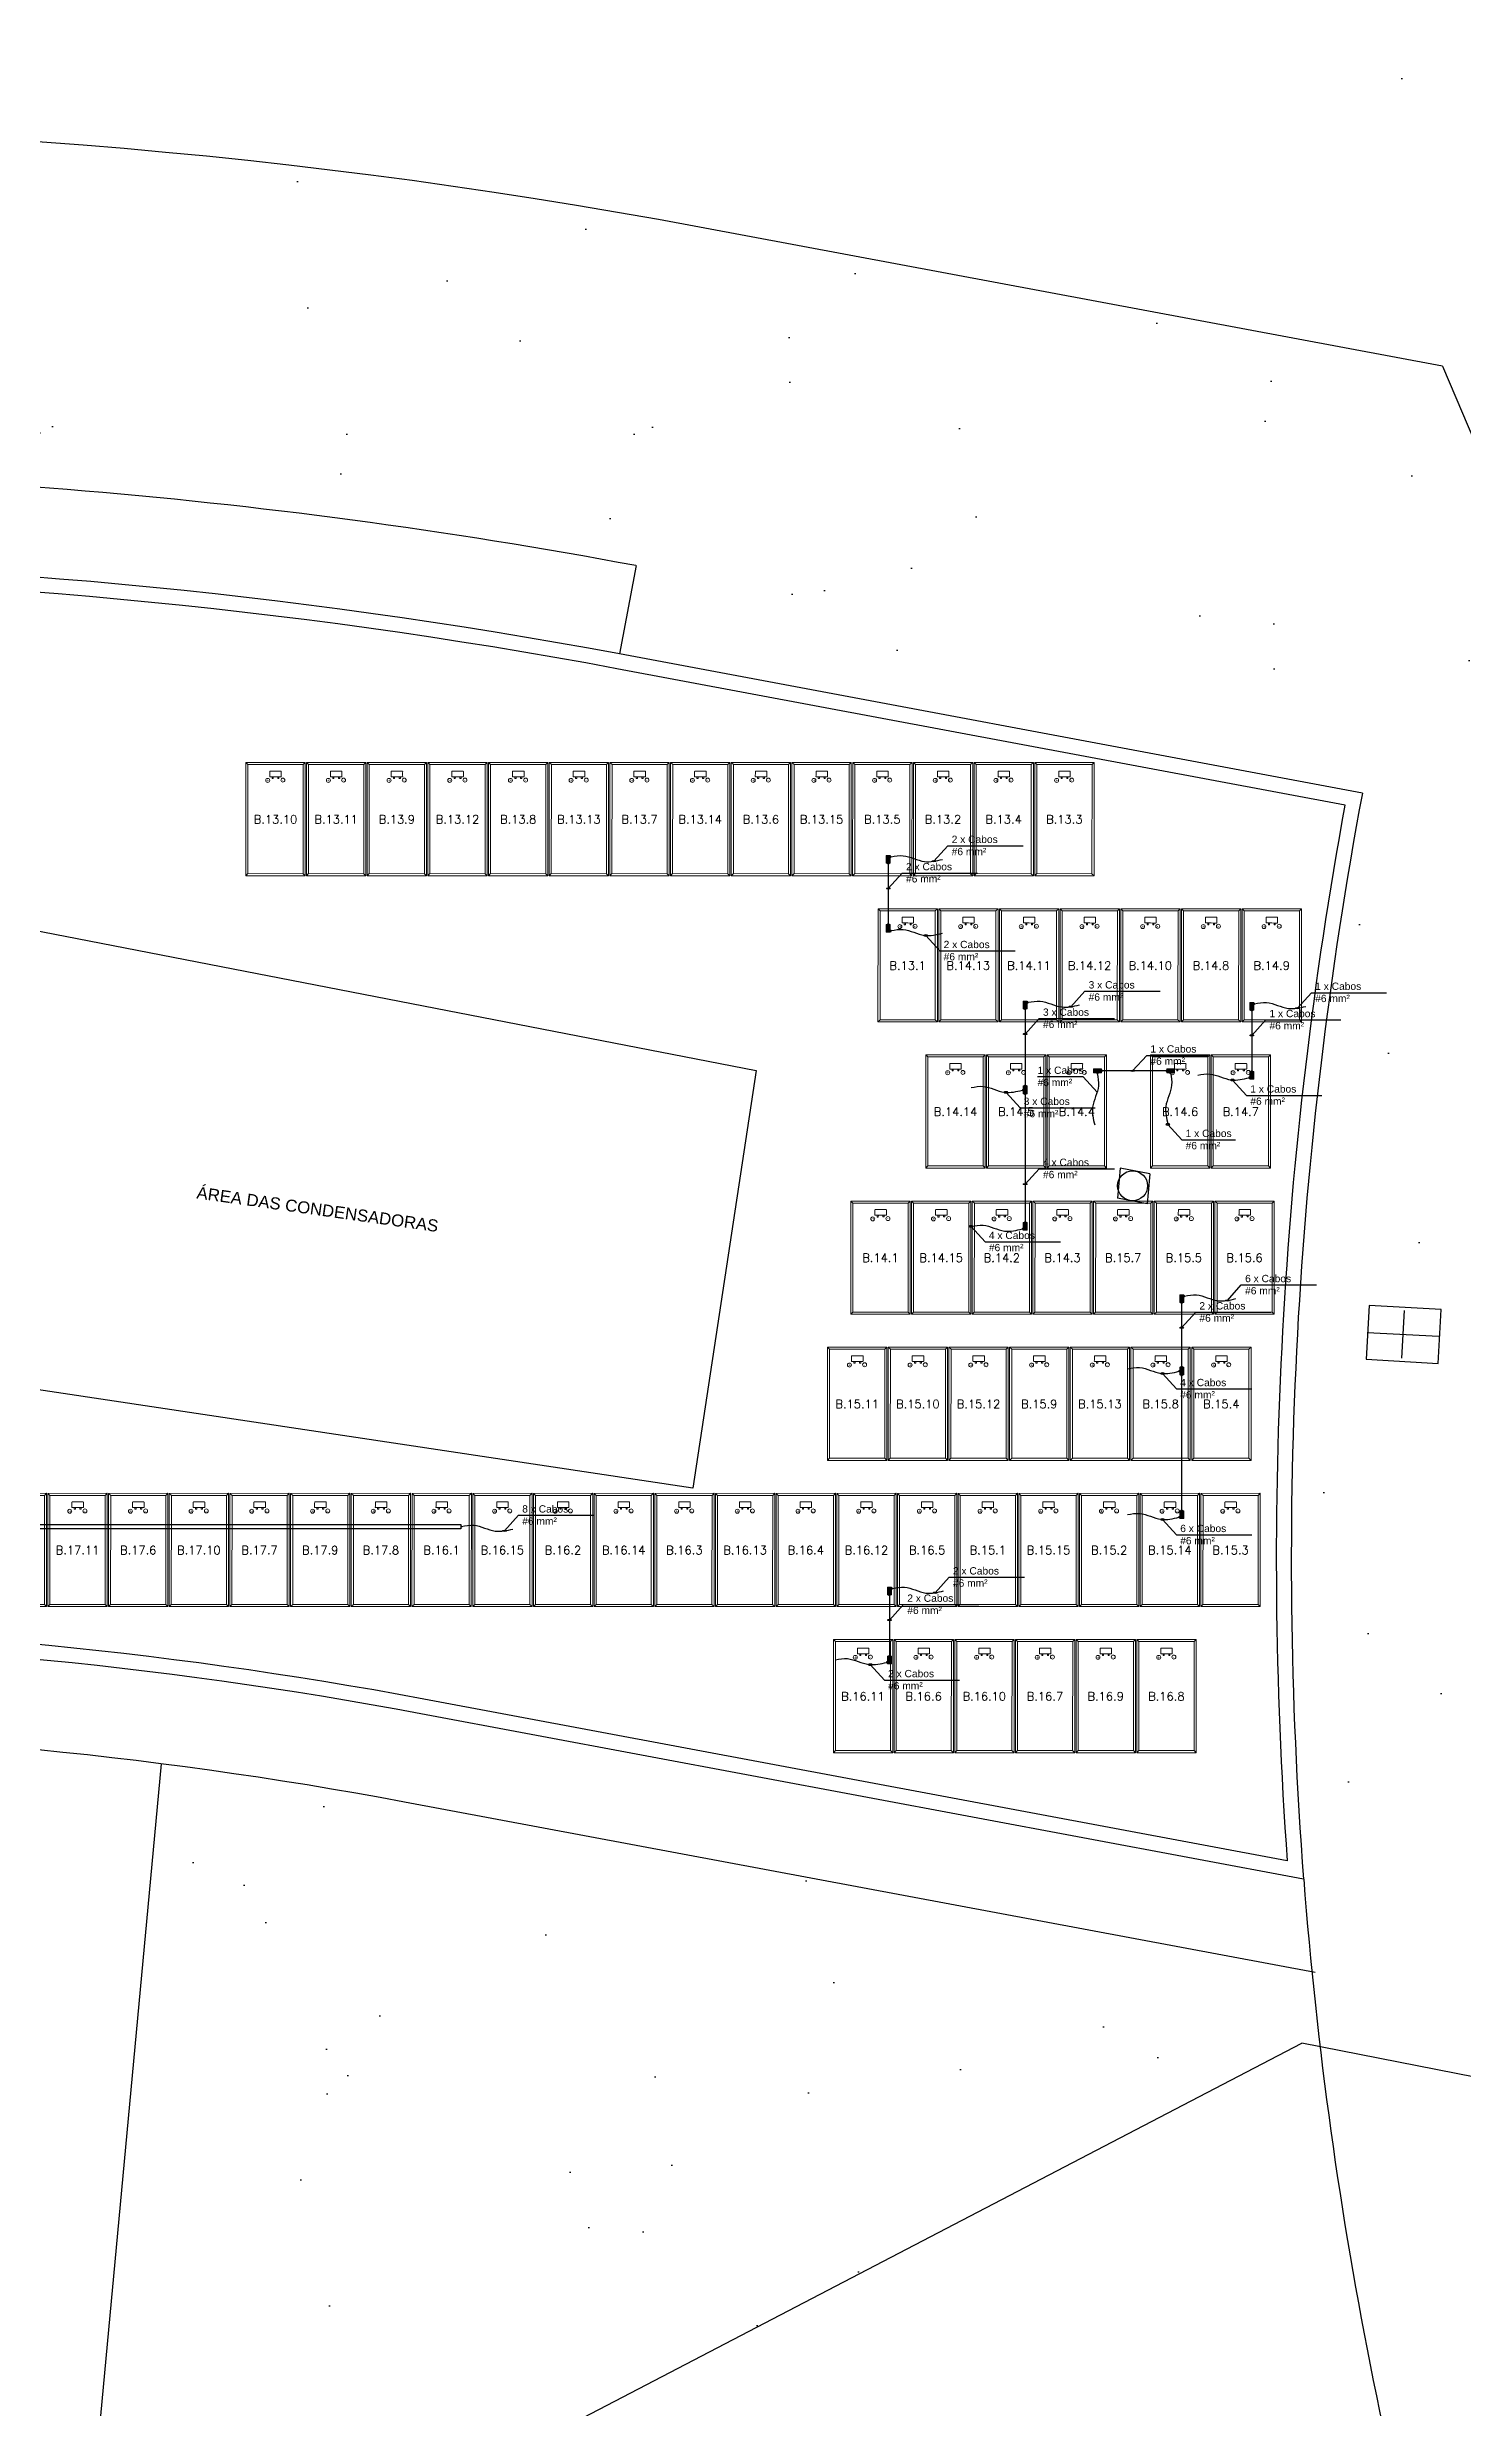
# Model space of a CAD drawing. Header units: metres. Extents: x 1796 to 5645, y -4719 to 2384.
# Drawn here: x 1978.43 to 2002.08, y -1213.39 to -1173.97 of the extents above; entities that cross this region are included whole.
import ezdxf

# ---------------------------------------------------------------- set-up
doc = ezdxf.new("R2010")
doc.units = ezdxf.units.M
doc.header["$MEASUREMENT"] = 0
doc.linetypes.add('BSB2F2-ARQ-PLAN-CORE-13-15P-ZA$1${ Batten }', pattern=[0])
for name, color, linetype in [('ARQUITETURA', 253, 'CONTINUOUS'), ('COPEX', 4, 'BSB2F2-ARQ-PLAN-CORE-13-15P-ZA$1${ Batten }'), ('ELETROCALHA', 2, 'CONTINUOUS'), ('ELETRODUTOS', 30, 'CONTINUOUS'), ('MÓDULOS FV', 7, 'CONTINUOUS')]:
    doc.layers.add(name, color=color, linetype=linetype)
for name, color, linetype, lineweight in [('Condulete', 3, 'CONTINUOUS', 9), ('MOD_ALOCADOS_A', 5, 'CONTINUOUS', 9), ('MODULOS_PV', 2, 'CONTINUOUS', 9)]:
    doc.layers.add(name, color=color, linetype=linetype, lineweight=lineweight)
doc.styles.add('ARIAL', font='arial.ttf')
doc.styles.add('ENGECAD', font='arial.ttf')
doc.styles.add('R120-500', font='romans.shx', dxfattribs={"height": 1.5})
pattern_1 = [(350.62296, (1466.5355, -762.2295), (4.08992, 4.08927), [0, -4.56, 0, -5.1, 0, -4.875]), (320.623, (1466.5355, -762.2295), (9.808834, 1.91215), [0, -2.46, 0, -4.11, 0, -1.575]), (280.623, (1464.013, -759.536), (6.39856, -6.807323), [0, -1.5, 0, -5.4, 0, -7.05]), (270.623, (1464.013, -759.536), (8.08648, -4.78256), [0, -0.75, 0, -3.54, 0, -4.05])]

# ---------------------------------------------------------------- blocks, each defined once
blk = doc.blocks.new('modulo')
at = {"layer": 'MODULOS_PV', "color": 8}
for p, q in [((-0.751, 2.014), (-0.753, 2.063)), ((-1.381, 1.342), (-1.43, 1.34)), ((0.577, 0.769), (0.626, 0.771)), ((-0.053, 0.097), (-0.051, 0.048))]:
    blk.add_line(p, q, dxfattribs=at)
for points in [[(-1.43, 1.34), (-0.753, 2.063), (0.626, 0.771), (-0.051, 0.048)], [(-1.381, 1.342), (-0.751, 2.014), (0.577, 0.769), (-0.053, 0.097)]]:
    blk.add_lwpolyline(points, close=True, dxfattribs=at)
for points in [[(-0.878, 1.581), (-0.857, 1.562), (-0.87, 1.548), (-0.891, 1.567)], [(-0.956, 1.498), (-0.935, 1.478), (-0.922, 1.492), (-0.943, 1.512)]]:
    blk.add_lwpolyline(points, dxfattribs=at)
blk.add_circle((-0.793, 1.591), 0.0332, dxfattribs=at)
at = {"layer": 'MODULOS_PV', "color": 1}
blk.add_circle((-0.963, 1.403), 0.0332, dxfattribs=at)
at = {"layer": 'MODULOS_PV', "color": 8}
blk.add_open_spline([(-0.986, 1.473), (-1.006, 1.493), (-1.027, 1.512), (-1.048, 1.532), (-1.048, 1.532), (-1.049, 1.534), (-1.049, 1.536), (-1.048, 1.538), (-1.048, 1.539), (-1.007, 1.583), (-0.966, 1.627), (-0.925, 1.67), (-0.924, 1.671), (-0.922, 1.672), (-0.919, 1.672), (-0.918, 1.671), (-0.917, 1.671), (-0.897, 1.652), (-0.876, 1.632), (-0.855, 1.613), (-0.855, 1.612), (-0.854, 1.611), (-0.854, 1.608), (-0.855, 1.606), (-0.855, 1.605), (-0.896, 1.561), (-0.937, 1.518), (-0.978, 1.474), (-0.979, 1.473), (-0.981, 1.472), (-0.984, 1.472), (-0.985, 1.473), (-0.986, 1.473)], degree=3, knots=[0, 0, 0, 0, 1, 1, 1, 1.002534, 1.003925, 1.008052, 1.008052, 1.008052, 2.008052, 2.008052, 2.008052, 2.012179, 2.01357, 2.016104, 2.016104, 2.016104, 3.016104, 3.016104, 3.016104, 3.018638, 3.02003, 3.024156, 3.024156, 3.024156, 4.024156, 4.024156, 4.024156, 4.028283, 4.029675, 4.032208, 4.032208, 4.032208, 4.032208], dxfattribs=at)
at = {"layer": 'MODULOS_PV', "color": 8, "insert": (-0.827, 1.597), "char_height": 0.0572, "width": 0.10748, "attachment_point": 1, "rotation": 46.8722}
blk.add_mtext('-', dxfattribs=at)
at = {"layer": 'MODULOS_PV', "color": 1, "insert": (-0.997, 1.409), "char_height": 0.0572, "width": 0.10748, "attachment_point": 1, "rotation": 46.8722}
blk.add_mtext('+', dxfattribs=at)
blk = doc.blocks.new('PETROLETE TIPO  X')
at = {"layer": 'ELETRODUTOS'}
h = blk.add_hatch(color=3, dxfattribs=at)
h.dxf.hatch_style = 1
h.paths.add_polyline_path([(1995.913, -1126.122), (1995.98, -1126.122), (1995.98, -1125.993), (1995.913, -1125.993)])
at = {"layer": 'Condulete'}
blk.add_lwpolyline([(1995.98, -1125.993), (1995.98, -1126.122), (1995.913, -1126.122), (1995.913, -1125.993)], close=True, dxfattribs=at)
blk = doc.blocks.new('BOX')
at = {"layer": 'Condulete'}
blk.add_lwpolyline([(1995.83, -1126.029), (1995.818, -1126.029), (1995.818, -1126.005), (1995.83, -1126.005)], close=True, dxfattribs=at)
at = {"layer": 'ELETRODUTOS', "color": 3, "linetype": 'Continuous'}
for p, q in [((1995.818, -1126.005), (1995.83, -1126.017)), ((1995.818, -1126.007), (1995.83, -1126.019)), ((1995.818, -1126.009), (1995.83, -1126.021)), ((1995.818, -1126.01), (1995.83, -1126.023)), ((1995.818, -1126.012), (1995.83, -1126.024)), ((1995.818, -1126.014), (1995.83, -1126.026)), ((1995.818, -1126.016), (1995.83, -1126.028)), ((1995.818, -1126.018), (1995.83, -1126.029)), ((1995.818, -1126.019), (1995.828, -1126.029)), ((1995.818, -1126.021), (1995.826, -1126.029)), ((1995.818, -1126.023), (1995.824, -1126.029)), ((1995.818, -1126.025), (1995.823, -1126.029)), ((1995.818, -1126.026), (1995.821, -1126.029)), ((1995.818, -1126.028), (1995.819, -1126.029)), ((1995.819, -1126.005), (1995.83, -1126.016)), ((1995.821, -1126.005), (1995.83, -1126.014)), ((1995.823, -1126.005), (1995.83, -1126.012)), ((1995.825, -1126.005), (1995.83, -1126.01)), ((1995.826, -1126.005), (1995.83, -1126.008)), ((1995.828, -1126.005), (1995.83, -1126.007))]:
    blk.add_line(p, q, dxfattribs=at)

msp = doc.modelspace()

# ---------------------------------------------------------------- hatches: boundary and pattern name
at = {"layer": 'ARQUITETURA'}
h = msp.add_hatch(dxfattribs=at)
h.set_pattern_fill('AR-SAND', color=116, scale=3, angle=-46.877, style=0)
h.set_pattern_definition(pattern_1)
h.paths.add_polyline_path([(1984.128, -1141.17), (1983.915, -1144.159), (1982.84, -1144.083), (1980.118, -1171.816), (1989.506, -1172.832), (2002.464, -1175.362), (2004.71, -1163.269), (2008.192, -1163.921), (2011.436, -1147.411), (2007.825, -1146.633), (2008.106, -1145.134)])
h = msp.add_hatch(dxfattribs=at)
h.set_pattern_fill('AR-SAND', color=116, scale=3, angle=-46.877, style=0)
h.set_pattern_definition(pattern_1)
h.paths.add_polyline_path([(2008.001, -1145.115), (2011.522, -1146.142), (2011.588, -1145.787)])
h.paths.add_polyline_path([(2011.51, -1146.205), (2005.926, -1176.011), (2009.518, -1156.844), (2009.518, -1156.844), (2011.289, -1147.384)])
edge = h.paths.add_edge_path()
edge.add_line((1981.157, -1171.776), (1975.185, -1171.196))
edge.add_line((1975.185, -1171.196), (1977.014, -1152.352))
edge.add_line((1977.014, -1152.352), (1946.456, -1159.903))
edge.add_line((1946.456, -1159.903), (1949.839, -1173.594))
edge.add_arc((1971.325, -1273.05), 101.75, 84.4554, 102.19064, ccw=False)
h = msp.add_hatch(dxfattribs=at)
h.set_pattern_fill('AR-SAND', color=116, scale=3, angle=-46.877, style=0)
h.set_pattern_definition(pattern_1)
h.paths.add_polyline_path([(2005.926, -1176.011), (2011.481, -1177.051), (2011.762, -1182.232), (2013.85, -1188.788), (2015.045, -1193.275), (2016.47, -1200.453), (2020.438, -1211.407), (2019.663, -1211.256), (2004.648, -1175.957), (2004.347, -1174.315), (2005.515, -1174.1)])
edge = h.paths.add_edge_path()
edge.add_line((2001.722, -1179.297), (1999.392, -1178.857))
edge.add_line((1999.392, -1178.857), (2000.761, -1183.752))
edge.add_line((2000.761, -1183.752), (2002.49, -1184.228))
edge.add_line((2002.49, -1184.228), (2004.036, -1186.015))
edge.add_line((2004.036, -1186.015), (2004.69, -1192.706))
edge.add_line((2004.69, -1192.706), (2007.184, -1195.369))
edge.add_line((2007.184, -1195.369), (2009.963, -1201.075))
edge.add_line((2009.963, -1201.075), (2013.609, -1210.073))
edge.add_line((2013.609, -1210.073), (2014.922, -1210.329))
edge.add_line((2014.922, -1210.329), (2001.72, -1179.293))
h = msp.add_hatch(dxfattribs=at)
h.set_pattern_fill('AR-SAND', color=116, scale=3, angle=-46.877, style=0)
h.set_pattern_definition(pattern_1)
h.paths.add_polyline_path([(1968.94, -1175.477), (1969.026, -1177.396), (1972.992, -1177.314), (1980.864, -1177.776), (1990.307, -1179.19), (2001.352, -1181.259), (2001.722, -1179.297), (1989.318, -1176.97), (1984.284, -1176.065), (1972.707, -1175.345)])
h.paths.add_polyline_path([(1965.029, -1177.542), (1964.942, -1175.617), (1962.446, -1175.704), (1953.488, -1176.941), (1938.948, -1180.818), (1927.111, -1185.959), (1914.809, -1193.363), (1907.472, -1199.042), (1908.838, -1200.501), (1915.412, -1195.321), (1922.392, -1190.748), (1929.652, -1186.844), (1937.161, -1183.602), (1948.061, -1180.169), (1955.436, -1178.628)])
h = msp.add_hatch(dxfattribs=at)
h.set_pattern_fill('AR-SAND', color=116, scale=3, angle=-46.877, style=0)
h.set_pattern_definition(pattern_1)
edge = h.paths.add_edge_path()
edge.add_arc((1971.325, -1273.05), 92, 93.82041, 111.90763)
edge.add_line((1936.999, -1187.694), (1937.559, -1189.085))
edge.add_arc((1971.325, -1273.05), 90.5, 111.90763, 114.20354)
edge.add_line((1934.222, -1190.505), (1933.608, -1189.137))
edge.add_arc((1971.325, -1273.05), 92, 114.20328, 121.57407)
edge.add_line((1923.154, -1194.669), (1910.162, -1202.654))
edge.add_line((1910.162, -1202.654), (1908.838, -1200.501))
edge.add_arc((1971.325, -1273.05), 95.75, 93.77161, 130.73854, ccw=False)
edge.add_line((1965.027, -1177.507), (1965.195, -1181.254))
edge = h.paths.add_edge_path()
edge.add_arc((1971.325, -1273.05), 92, 79.39324, 91.32909)
edge.add_line((1969.191, -1181.075), (1969.023, -1177.328))
edge.add_arc((1971.325, -1273.05), 95.75, 79.39324, 91.37788, ccw=False)
edge.add_line((1988.95, -1178.936), (2001.352, -1181.259))
edge.add_line((2001.352, -1181.259), (2013.609, -1210.073))
edge.add_line((2013.609, -1210.073), (1999.373, -1207.291))
edge.add_line((1999.373, -1207.291), (1985.934, -1214.289))
edge.add_line((1985.934, -1214.289), (1979.219, -1214.591))
edge.add_line((1979.219, -1214.591), (1980.336, -1202.624))
edge.add_arc((1971.325, -1273.05), 71, 79.39324, 82.70853, ccw=False)
edge.add_line((1984.394, -1203.263), (1999.541, -1206.1))
edge.add_arc((2068.683, -1199.209), 69.485, 169.39324, 185.69147, ccw=False)
edge.add_line((2000.386, -1186.419), (1987.983, -1184.096))
edge.add_line((1987.983, -1184.096), (1988.26, -1182.622))

# ---------------------------------------------------------------- linework, layer by layer
for p, q in [((2001.72, -1179.293), (1989.318, -1176.97)), ((2001.72, -1179.293), (2014.922, -1210.329)), ((1988.26, -1182.622), (1987.983, -1184.096)), ((2000.386, -1186.419), (1987.983, -1184.096)), ((2000.095, -1186.619), (1987.937, -1184.342)), ((2000.499, -1194.973), (2000.45, -1195.872)), ((2001.698, -1195.04), (2000.499, -1194.973)), ((2001.083, -1195.055), (2001.039, -1195.854)), ((2001.648, -1195.939), (2001.698, -1195.04)), ((2000.463, -1195.422), (2001.66, -1195.488)), ((2000.45, -1195.872), (2001.648, -1195.939)), ((1999.131, -1204.242), (1984.716, -1201.543)), ((1999.404, -1204.548), (1984.67, -1201.789)), ((1980.336, -1202.624), (1979.219, -1214.591)), ((1999.595, -1206.11), (1984.394, -1203.263)), ((1985.934, -1214.289), (1999.373, -1207.291)), ((2013.609, -1210.073), (1999.373, -1207.291))]:
    msp.add_line(p, q, dxfattribs=at)
at = {"layer": 'ARQUITETURA', "color": 6}
for p, q in [((1996.836, -1192.774), (1996.342, -1192.682)), ((1996.793, -1193.275), (1996.299, -1193.182))]:
    msp.add_line(p, q, dxfattribs=at)
at = {"layer": 'ARQUITETURA'}
msp.add_lwpolyline([(1976.138, -1196.058), (1977.153, -1188.502), (1990.266, -1191.05), (1989.209, -1198.021)], close=True, dxfattribs=at)
at = {"layer": 'ARQUITETURA', "color": 6}
msp.add_circle((1996.549, -1192.975), 0.25, dxfattribs=at)
at = {"layer": 'ARQUITETURA'}
for centre, radius, start, end in [((1971.325, -1273.05), 97.75, 79.39324, 130.73854), ((1971.325, -1273.05), 92, 79.39324, 91.32909), ((1971.325, -1273.05), 90.5, 79.39324, 121.57407), ((1971.325, -1273.05), 90.25, 79.39324, 121.57407), ((2068.683, -1199.209), 69.735, 169.59864, 184.13932), ((2068.683, -1199.209), 69.485, 169.39324, 184.40691), ((1971.325, -1273.05), 72.75, 79.39324, 121.57407), ((1971.325, -1273.05), 72.5, 79.39324, 121.57407), ((1971.325, -1273.05), 71, 79.39324, 121.57408), ((2068.683, -1199.209), 69.483, 184.40839, 198.34882)]:
    msp.add_arc(centre, radius, start, end, dxfattribs=at)
at = {"layer": 'ARQUITETURA', "color": 6}
for radius, start, end in [(72.635, 174.84432, 175.24065), (72.135, 174.88222, 175.28133)]:
    msp.add_arc((2068.683, -1199.209), radius, start, end, dxfattribs=at)
at = {"layer": 'COPEX'}
for points in [[(1993.233, -1187.556), (1993.467, -1187.298), (1994.722, -1187.298)], [(1993.099, -1188.796), (1993.333, -1189.054), (1994.588, -1189.054)], [(1995.519, -1189.985), (1995.753, -1189.728), (1997.008, -1189.728)], [(1999.301, -1190.009), (1999.535, -1189.751), (2000.79, -1189.751)], [(1995.958, -1191.412), (1995.724, -1191.154), (1994.963, -1191.154)], [(1998.218, -1191.209), (1998.452, -1191.466), (1999.707, -1191.466)], [(1994.436, -1191.415), (1994.67, -1191.673), (1995.925, -1191.673)], [(1997.138, -1191.95), (1997.372, -1192.208), (1998.269, -1192.208)], [(1993.854, -1193.652), (1994.088, -1193.91), (1995.343, -1193.91)], [(1998.131, -1194.889), (1998.364, -1194.631), (1999.62, -1194.631)], [(1997.048, -1196.109), (1997.281, -1196.367), (1998.537, -1196.367)], [(1986.064, -1198.734), (1986.298, -1198.476), (1987.553, -1198.476)], [(1997.048, -1198.545), (1997.281, -1198.803), (1998.537, -1198.803)], [(1993.254, -1199.769), (1993.488, -1199.511), (1994.743, -1199.511)], [(1992.171, -1200.969), (1992.405, -1201.226), (1993.66, -1201.226)]]:
    msp.add_lwpolyline(points, dxfattribs=at)
for centre in [(1993.233, -1187.556), (1995.519, -1189.985), (1999.301, -1190.009), (1998.131, -1194.889), (1986.064, -1198.734), (1993.254, -1199.769)]:
    msp.add_ellipse(centre, major_axis=(-0.0324, 0), ratio=0.310221, dxfattribs=at)
at = {"layer": 'COPEX', "extrusion": (0, 0, -1)}
for centre in [(1993.099, -1188.796), (1994.436, -1191.415), (1998.218, -1191.209), (1997.138, -1191.95), (1993.854, -1193.652), (1997.048, -1196.109), (1997.048, -1198.545), (1992.171, -1200.969)]:
    msp.add_ellipse(centre, major_axis=(-0.0324, 0), ratio=0.310221, dxfattribs=at)
at = {"layer": 'COPEX'}
for points in [[(1992.517, -1187.483), (1992.718, -1187.464), (1993.076, -1187.561), (1993.374, -1187.526)], [(1992.517, -1188.715), (1992.718, -1188.696), (1993.076, -1188.794), (1993.374, -1188.759)], [(1994.803, -1189.912), (1995.004, -1189.893), (1995.362, -1189.99), (1995.66, -1189.956)], [(1998.585, -1189.936), (1998.786, -1189.916), (1999.144, -1190.014), (1999.442, -1189.979)], [(1993.854, -1191.335), (1994.056, -1191.315), (1994.413, -1191.413), (1994.711, -1191.378)], [(1995.96, -1191.102), (1995.979, -1191.304), (1995.882, -1191.661), (1995.916, -1191.959)], [(1997.181, -1191.093), (1997.201, -1191.295), (1997.103, -1191.652), (1997.138, -1191.95)], [(1997.636, -1191.128), (1997.837, -1191.109), (1998.195, -1191.206), (1998.493, -1191.171)], [(1993.854, -1193.652), (1994.056, -1193.633), (1994.413, -1193.73), (1994.711, -1193.695)], [(1997.414, -1194.816), (1997.616, -1194.796), (1997.973, -1194.894), (1998.271, -1194.859)], [(1996.465, -1196.029), (1996.667, -1196.01), (1997.024, -1196.107), (1997.323, -1196.072)], [(1996.465, -1198.464), (1996.667, -1198.445), (1997.024, -1198.543), (1997.323, -1198.508)], [(1985.348, -1198.661), (1985.55, -1198.642), (1985.907, -1198.739), (1986.205, -1198.705)], [(1992.538, -1199.696), (1992.739, -1199.676), (1993.097, -1199.774), (1993.395, -1199.739)], [(1991.589, -1200.888), (1991.791, -1200.869), (1992.148, -1200.966), (1992.446, -1200.931)]]:
    msp.add_spline(points, degree=3, dxfattribs=at)
at = {"layer": 'ELETROCALHA'}
msp.add_lwpolyline([(1972.933, -1197.176), (1972.933, -1198.628), (1985.336, -1198.628), (1985.336, -1198.703), (1972.858, -1198.703), (1972.858, -1198.628), (1972.858, -1197.176)], dxfattribs=at)
at = {"layer": 'ELETRODUTOS'}
for p, q in [((1992.471, -1187.601), (1992.471, -1188.601)), ((1994.757, -1190.03), (1994.757, -1193.577)), ((1998.539, -1190.053), (1998.539, -1191.053)), ((1997.109, -1191.056), (1996.037, -1191.056)), ((1997.368, -1194.933), (1997.368, -1198.389)), ((1992.492, -1199.813), (1992.492, -1200.813))]:
    msp.add_line(p, q, dxfattribs=at)
for points in [[(1992.471, -1188.012), (1992.704, -1187.754), (1993.96, -1187.754)], [(1994.757, -1190.441), (1994.99, -1190.184), (1996.246, -1190.184)], [(1998.539, -1190.464), (1998.772, -1190.207), (2000.027, -1190.207)], [(1996.55, -1191.056), (1996.784, -1190.798), (1997.803, -1190.798)], [(1994.757, -1192.949), (1994.99, -1192.691), (1996.246, -1192.691)], [(1997.368, -1195.344), (1997.602, -1195.087), (1998.857, -1195.087)], [(1992.492, -1200.224), (1992.725, -1199.967), (1993.981, -1199.967)]]:
    msp.add_lwpolyline(points, dxfattribs=at)
for centre in [(1992.471, -1188.012), (1994.757, -1190.441), (1998.539, -1190.464), (1996.55, -1191.056), (1994.757, -1192.949), (1997.368, -1195.344), (1992.492, -1200.224)]:
    msp.add_ellipse(centre, major_axis=(-0.0324, 0), ratio=0.310221, dxfattribs=at)

# ---------------------------------------------------------------- block references
at = {"layer": 'COPEX', "xscale": -1}
for name, p in [('PETROLETE TIPO  X', (3988.417, -61.467)), ('BOX', (3988.334, -61.467)), ('PETROLETE TIPO  X', (3990.703, -63.897)), ('BOX', (3990.621, -63.897)), ('PETROLETE TIPO  X', (3994.485, -63.92)), ('BOX', (3994.402, -63.92)), ('PETROLETE TIPO  X', (3993.315, -68.8)), ('BOX', (3993.232, -68.8)), ('BOX', (3981.166, -72.645)), ('PETROLETE TIPO  X', (3988.438, -73.68)), ('BOX', (3988.356, -73.68))]:
    msp.add_blockref(name, p, dxfattribs=at)
for name, p, rotation in [('BOX', (3118.488, -3183.419), 270), ('PETROLETE TIPO  X', (-3.476, -2314.734), 180), ('BOX', (866.453, 807.217), 90), ('BOX', (-3.313, -2314.734), 180), ('BOX', (3120.774, -3185.848), 270), ('BOX', (3124.556, -3185.871), 270), ('BOX', (-1.107, -2317.394), 180), ('PETROLETE TIPO  X', (-1.19, -2317.43), 180), ('BOX', (868.74, 804.521), 90), ('PETROLETE TIPO  X', (3122.021, -3187.003), 270), ('PETROLETE TIPO  X', (3123.242, -3187.003), 270), ('BOX', (2.675, -2317.187), 180), ('PETROLETE TIPO  X', (2.592, -2317.187), 180), ('BOX', (872.521, 804.764), 90), ('BOX', (868.74, 804.381), 90), ('BOX', (-1.107, -2319.711), 180), ('PETROLETE TIPO  X', (-1.19, -2319.711), 180), ('BOX', (868.74, 802.241), 90), ('BOX', (3123.385, -3190.751), 270), ('BOX', (1.504, -2322.088), 180), ('PETROLETE TIPO  X', (1.422, -2322.124), 180), ('BOX', (871.351, 799.827), 90), ('BOX', (871.351, 799.687), 90), ('BOX', (1.504, -2324.523), 180), ('PETROLETE TIPO  X', (1.422, -2324.523), 180), ('BOX', (871.351, 797.428), 90), ('BOX', (3118.509, -3195.631), 270), ('PETROLETE TIPO  X', (-3.455, -2326.947), 180), ('BOX', (866.475, 795.004), 90), ('BOX', (-3.372, -2326.947), 180)]:
    msp.add_blockref(name, p, dxfattribs=dict(at, rotation=rotation))
at = {"layer": 'COPEX'}
for p, rotation in [((3121.981, 804.728), 270), ((3991.857, -2317.073), 180), ((3992.938, -2317.074), 180), ((3123.2, 804.728), 270)]:
    msp.add_blockref('BOX', p, dxfattribs=dict(at, rotation=rotation))
at = {"layer": 'MÓDULOS FV', "rotation": 313.12783086684}
for p in [(1981.746, -1187.869), (1982.759, -1187.869), (1983.772, -1187.869), (1984.785, -1187.869), (1985.798, -1187.869), (1986.811, -1187.869), (1987.824, -1187.869), (1988.837, -1187.869), (1989.85, -1187.869), (1990.863, -1187.869), (1991.876, -1187.869), (1992.889, -1187.869), (1993.902, -1187.869), (1994.915, -1187.869), (1992.299, -1190.309), (1993.312, -1190.309), (1994.325, -1190.309), (1995.338, -1190.309), (1996.351, -1190.309), (1997.364, -1190.309), (1998.377, -1190.309), (1993.097, -1192.749), (1994.11, -1192.749), (1995.123, -1192.749), (1996.848, -1192.749), (1997.861, -1192.749), (1991.846, -1195.189), (1992.859, -1195.189), (1993.872, -1195.189), (1994.885, -1195.189), (1995.898, -1195.189), (1996.911, -1195.189), (1997.924, -1195.189), (1991.457, -1197.629), (1992.47, -1197.629), (1993.483, -1197.629), (1994.496, -1197.629), (1995.509, -1197.629), (1996.522, -1197.629), (1997.535, -1197.629), (1977.429, -1200.069), (1978.442, -1200.069), (1979.455, -1200.069), (1980.468, -1200.069), (1981.481, -1200.069), (1982.494, -1200.069), (1983.507, -1200.069), (1984.52, -1200.069), (1985.533, -1200.069), (1986.546, -1200.069), (1987.559, -1200.069), (1988.572, -1200.069), (1989.585, -1200.069), (1990.598, -1200.069), (1991.611, -1200.069), (1992.624, -1200.069), (1993.637, -1200.069), (1994.65, -1200.069), (1995.663, -1200.069), (1996.676, -1200.069), (1997.689, -1200.069), (1991.554, -1202.509), (1992.567, -1202.509), (1993.58, -1202.509), (1994.593, -1202.509), (1995.606, -1202.509), (1996.619, -1202.509)]:
    msp.add_blockref('modulo', p, dxfattribs=at)

# ---------------------------------------------------------------- texts
at = {"layer": 'ARQUITETURA', "style": 'ENGECAD'}
msp.add_text('ÁREA DAS CONDENSADORAS', height=0.2, rotation=352.0605, dxfattribs=at).set_placement((1980.916, -1193.185))
at = {"layer": 'COPEX', "char_height": 0.1222, "attachment_point": 1, "style": 'ARIAL'}
for s, insert in [('2 x Cabos \\P#6 mm² ', (1993.529, -1187.13)), ('2 x Cabos \\P#6 mm² ', (1993.395, -1188.885)), ('3 x Cabos \\P#6 mm² ', (1995.815, -1189.559)), ('1 x Cabos \\P#6 mm² ', (1999.597, -1189.582)), ('1 x Cabos \\P#6 mm² ', (1994.963, -1190.985)), ('1 x Cabos \\P#6 mm² ', (1998.514, -1191.297)), ('3 x Cabos \\P#6 mm² ', (1994.732, -1191.504)), ('1 x Cabos \\P#6 mm² ', (1997.434, -1192.039)), ('4 x Cabos \\P#6 mm² ', (1994.15, -1193.741)), ('6 x Cabos \\P#6 mm² ', (1998.427, -1194.462)), ('4 x Cabos \\P#6 mm² ', (1997.344, -1196.198)), ('8 x Cabos \\P#6 mm² ', (1986.36, -1198.308)), ('6 x Cabos \\P#6 mm² ', (1997.344, -1198.634)), ('2 x Cabos \\P#6 mm² ', (1993.55, -1199.342)), ('2 x Cabos \\P#6 mm² ', (1992.467, -1201.057))]:
    msp.add_mtext_dynamic_manual_height_columns(s, width=1.50424, gutter_width=7.5, heights=[0], dxfattribs=dict(at, insert=insert))
at = {"layer": 'ELETRODUTOS', "char_height": 0.1222, "attachment_point": 1, "style": 'ARIAL'}
for s, insert in [('2 x Cabos \\P#6 mm² ', (1992.767, -1187.585)), ('3 x Cabos \\P#6 mm² ', (1995.053, -1190.015)), ('1 x Cabos \\P#6 mm² ', (1998.834, -1190.038)), ('1 x Cabos \\P#6 mm² ', (1996.846, -1190.629)), ('4 x Cabos \\P#6 mm² ', (1995.053, -1192.522)), ('2 x Cabos \\P#6 mm² ', (1997.664, -1194.918)), ('2 x Cabos \\P#6 mm² ', (1992.788, -1199.798))]:
    msp.add_mtext_dynamic_manual_height_columns(s, width=1.50424, gutter_width=7.5, heights=[0], dxfattribs=dict(at, insert=insert))
at = {"layer": 'MOD_ALOCADOS_A', "color": 6, "char_height": 0.14, "attachment_point": 5, "style": 'R120-500'}
for s, heights, insert in [('B.13.10', [0], (1982.241, -1186.858)), ('B.13.11', [0], (1983.254, -1186.858)), ('B.13.9', [0], (1984.267, -1186.858)), ('B.13.12', [0], (1985.28, -1186.858)), ('B.13.8', [0], (1986.293, -1186.858)), ('B.13.13', [0.14], (1987.306, -1186.858)), ('B.13.7', [0], (1988.319, -1186.858)), ('B.13.14', [0], (1989.332, -1186.858)), ('B.13.6', [0], (1990.345, -1186.858)), ('B.13.15', [0], (1991.358, -1186.858)), ('B.13.5', [0], (1992.371, -1186.858)), ('B.13.2', [0], (1993.384, -1186.858)), ('B.13.4', [0], (1994.397, -1186.858)), ('B.13.3', [0], (1995.41, -1186.858)), ('B.13.1', [0], (1992.793, -1189.298))]:
    msp.add_mtext_dynamic_manual_height_columns(s, width=0.992, gutter_width=7.5, heights=heights, dxfattribs=dict(at, insert=insert))
at = {"layer": 'MOD_ALOCADOS_A', "color": 1, "char_height": 0.14, "attachment_point": 5, "style": 'R120-500'}
for s, insert in [('B.14.13', (1993.806, -1189.298)), ('B.14.11', (1994.819, -1189.298)), ('B.14.12', (1995.832, -1189.298)), ('B.14.10', (1996.845, -1189.298)), ('B.14.8', (1997.858, -1189.298)), ('B.14.9', (1998.871, -1189.298)), ('B.14.14', (1993.592, -1191.738)), ('B.14.5', (1994.605, -1191.738)), ('B.14.4', (1995.618, -1191.738)), ('B.14.6', (1997.342, -1191.738)), ('B.14.7', (1998.355, -1191.738)), ('B.14.1', (1992.34, -1194.178)), ('B.14.15', (1993.353, -1194.178)), ('B.14.2', (1994.366, -1194.178)), ('B.14.3', (1995.379, -1194.178))]:
    msp.add_mtext_dynamic_manual_height_columns(s, width=0.992, gutter_width=7.5, heights=[0], dxfattribs=dict(at, insert=insert))
at = {"layer": 'MOD_ALOCADOS_A', "color": 2, "char_height": 0.14, "attachment_point": 5, "style": 'R120-500'}
for s, insert in [('B.15.7', (1996.392, -1194.178)), ('B.15.5', (1997.405, -1194.178)), ('B.15.6', (1998.418, -1194.178)), ('B.15.11', (1991.952, -1196.618)), ('B.15.10', (1992.965, -1196.618)), ('B.15.12', (1993.978, -1196.618)), ('B.15.9', (1994.991, -1196.618)), ('B.15.13', (1996.004, -1196.618)), ('B.15.8', (1997.017, -1196.618)), ('B.15.4', (1998.03, -1196.618)), ('B.15.1', (1994.132, -1199.058)), ('B.15.15', (1995.145, -1199.058)), ('B.15.2', (1996.158, -1199.058)), ('B.15.14', (1997.171, -1199.058)), ('B.15.3', (1998.184, -1199.058))]:
    msp.add_mtext_dynamic_manual_height_columns(s, width=0.992, gutter_width=7.5, heights=[0], dxfattribs=dict(at, insert=insert))
at = {"layer": 'MOD_ALOCADOS_A', "color": 4, "char_height": 0.14, "attachment_point": 5, "style": 'R120-500'}
for s, insert in [('B.17.11', (1978.937, -1199.058)), ('B.17.6', (1979.95, -1199.058)), ('B.17.10', (1980.963, -1199.058)), ('B.17.7', (1981.976, -1199.058)), ('B.17.9', (1982.989, -1199.058)), ('B.17.8', (1984.002, -1199.058))]:
    msp.add_mtext_dynamic_manual_height_columns(s, width=0.992, gutter_width=7.5, heights=[0], dxfattribs=dict(at, insert=insert))
at = {"layer": 'MOD_ALOCADOS_A', "color": 3, "char_height": 0.14, "attachment_point": 5, "style": 'R120-500'}
for s, insert in [('B.16.1', (1985.015, -1199.058)), ('B.16.15', (1986.028, -1199.058)), ('B.16.2', (1987.041, -1199.058)), ('B.16.14', (1988.054, -1199.058)), ('B.16.3', (1989.067, -1199.058)), ('B.16.13', (1990.08, -1199.058)), ('B.16.4', (1991.093, -1199.058)), ('B.16.12', (1992.106, -1199.058)), ('B.16.5', (1993.119, -1199.058)), ('B.16.11', (1992.048, -1201.498)), ('B.16.6', (1993.061, -1201.498)), ('B.16.10', (1994.074, -1201.498)), ('B.16.7', (1995.087, -1201.498)), ('B.16.9', (1996.1, -1201.498)), ('B.16.8', (1997.113, -1201.498))]:
    msp.add_mtext_dynamic_manual_height_columns(s, width=0.992, gutter_width=7.5, heights=[0], dxfattribs=dict(at, insert=insert))

doc.saveas('drawing.dxf')
